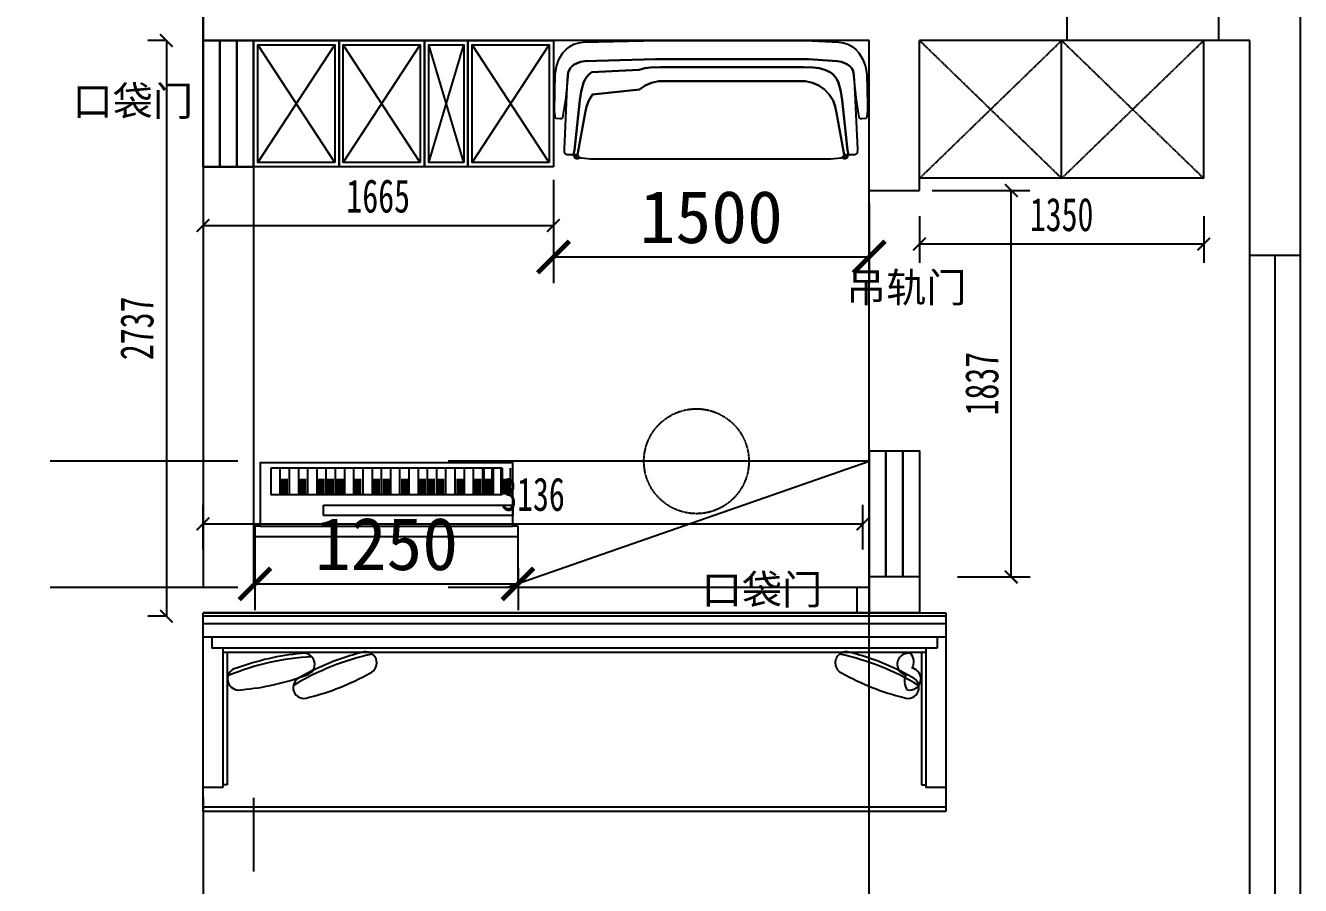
# Model space of a CAD drawing. Header units: millimetres. Extents: x -33522418 to 16198808, y -126322335 to -58690945.
# Drawn here: x -15919056 to -15912997, y -63978945 to -63974857 of the extents above; entities that cross this region are included whole.
import ezdxf

# ---------------------------------------------------------------- set-up
doc = ezdxf.new("R2010")
doc.units = ezdxf.units.MM
doc.header["$LTSCALE"] = 10
doc.header["$PDMODE"] = 3
doc.linetypes.add('DASH', pattern=[0.35, 0.25, -0.1])
doc.linetypes.add('HIDDEN', pattern=[0.375, 0.25, -0.125])
doc.layers.add('FF-FURN', color=51, linetype='Continuous')
doc.layers.add('LAYER4', color=7, linetype='Continuous')
doc.layers.add('家具', color=11, linetype='Continuous', lineweight=13)
doc.styles.add('宋体_T3', font='SimSun.ttf', dxfattribs={"width": 0.7})
doc.styles.add('样式 1', font='SimSun.ttf')
doc.styles.add('黑体', font='simhei.ttf')
doc.dimstyles.new('70', dxfattribs={"dimscale": 100, "dimtxt": 2.5, "dimasz": 1.5, "dimexe": 1.25, "dimexo": 0.625, "dimtad": 1, "dimdec": 0, "dimdsep": 46, "dimtxsty": '黑体', "dimblk": 'ARCHTICK', "dimcen": 2.5, "dimclrd": 3, "dimclre": 3, "dimclrt": 3, "dimadec": 0, "dimazin": 0, "dimtfac": 1, "dimtdec": 0, "dimtmove": 2, "dimatfit": 3, "dimldrblk": 'ARCHTICK', "dimfxl": 1, "dimlwd": -1, "dimarcsym": 0})
doc.dimstyles.new('_TCH_ARCH&&60', dxfattribs={"dimtxt": 158.607595, "dimasz": 60, "dimexe": 90, "dimexo": 180, "dimgap": 60, "dimtad": 1, "dimdec": 0, "dimzin": 0, "dimdsep": 46, "dimtxsty": '宋体_T3', "dimblk": 'ARCHTICK', "dimcen": 0.09, "dimclrd": 2, "dimclre": 2, "dimclrt": 2, "dimazin": 2, "dimtfac": 1, "dimtdec": 0, "dimtix": 1, "dimtmove": 2, "dimatfit": 3, "dimfxl": 60, "dimtolj": 1, "dimtzin": 0, "dimarcsym": 0})

# ---------------------------------------------------------------- blocks, each defined once
blk = doc.blocks.new('_ArchTick')
at = {"color": 0, "linetype": 'ByBlock', "const_width": 0.15}
blk.add_lwpolyline([(-0.5, -0.5), (0.5, 0.5)], dxfattribs=at)
blk = doc.blocks.new('*D776')
at = {"color": 3, "lineweight": -2, "transparency": 16777216}
for p, q in [((-15917965.3, -63977436.5), (-15917965.3, -63977636.5)), ((-15916715.3, -63977436.5), (-15916715.3, -63977636.5))]:
    blk.add_line(p, q, dxfattribs=at)
at = {"color": 3, "transparency": 16777216}
blk.add_line((-15917965.3, -63977511.5), (-15916715.3, -63977511.5), dxfattribs=at)
at = {"layer": 'Defpoints', "color": 0, "transparency": 16777216}
for p in [(-15917965.3, -63977374), (-15916715.3, -63977374), (-15916715.3, -63977511.5)]:
    blk.add_point(p, dxfattribs=at)
at = {"color": 3, "transparency": 16777216, "xscale": 150, "yscale": 150, "zscale": 150, "rotation": 180}
blk.add_blockref('_ArchTick', (-15917965.3, -63977511.5), dxfattribs=at)
at = {"color": 3, "transparency": 16777216, "xscale": 150, "yscale": 150, "zscale": 150}
blk.add_blockref('_ArchTick', (-15916715.3, -63977511.5), dxfattribs=at)
at = {"color": 3, "transparency": 16777216, "insert": (-15917340.3, -63977322.6), "char_height": 250, "attachment_point": 5, "style": '黑体'}
blk.add_mtext('1250', dxfattribs=at)
blk = doc.blocks.new('*D777')
at = {"color": 3, "lineweight": -2, "transparency": 16777216}
for p, q in [((-15916547.1, -63975590.7), (-15916547.1, -63976082)), ((-15915047.1, -63975703.4), (-15915047.1, -63976082))]:
    blk.add_line(p, q, dxfattribs=at)
at = {"color": 3, "transparency": 16777216}
blk.add_line((-15916547.1, -63975957), (-15915047.1, -63975957), dxfattribs=at)
at = {"layer": 'Defpoints', "color": 0, "transparency": 16777216}
for p in [(-15916547.1, -63975528.2), (-15915047.1, -63975640.9), (-15915047.1, -63975957)]:
    blk.add_point(p, dxfattribs=at)
at = {"color": 3, "transparency": 16777216, "xscale": 150, "yscale": 150, "zscale": 150, "rotation": 180}
blk.add_blockref('_ArchTick', (-15916547.1, -63975957), dxfattribs=at)
at = {"color": 3, "transparency": 16777216, "xscale": 150, "yscale": 150, "zscale": 150}
blk.add_blockref('_ArchTick', (-15915047.1, -63975957), dxfattribs=at)
at = {"color": 3, "transparency": 16777216, "insert": (-15915797.1, -63975768.1), "char_height": 250, "attachment_point": 5, "style": '黑体'}
blk.add_mtext('1500', dxfattribs=at)
blk = doc.blocks.new('*D786')
at = {"layer": 'Defpoints', "color": 0, "linetype": 'DASH', "transparency": 16777216}
for p in [(-15918212.1, -63975528.2), (-15916547.1, -63975528.2), (-15916547.1, -63975807.4)]:
    blk.add_point(p, dxfattribs=at)
at = {"layer": 'LAYER4', "color": 2, "linetype": 'DASH', "lineweight": -2, "transparency": 16777216}
for p, q in [((-15918212.1, -63975708.2), (-15918212.1, -63975897.4)), ((-15916547.1, -63975708.2), (-15916547.1, -63975897.4)), ((-15918212.1, -63975807.4), (-15916547.1, -63975807.4))]:
    blk.add_line(p, q, dxfattribs=at)
at = {"layer": 'LAYER4', "color": 2, "linetype": 'DASH', "lineweight": -2, "transparency": 16777216, "xscale": 60, "yscale": 60, "zscale": 60, "rotation": 180}
blk.add_blockref('_ArchTick', (-15918212.1, -63975807.4), dxfattribs=at)
at = {"layer": 'LAYER4', "color": 2, "linetype": 'DASH', "lineweight": -2, "transparency": 16777216, "xscale": 60, "yscale": 60, "zscale": 60}
blk.add_blockref('_ArchTick', (-15916547.1, -63975807.4), dxfattribs=at)
at = {"layer": 'LAYER4', "color": 2, "linetype": 'DASH', "lineweight": -2, "transparency": 16777216, "insert": (-15917379.6, -63975668.1), "char_height": 158.61, "attachment_point": 5, "style": '宋体_T3'}
blk.add_mtext('\\A1;1665', dxfattribs=at)
blk = doc.blocks.new('*D787')
at = {"layer": 'Defpoints', "color": 0, "linetype": 'DASH', "transparency": 16777216}
for p in [(-15914807.1, -63975583.2), (-15913457.1, -63975583.2), (-15913457.1, -63975895.4)]:
    blk.add_point(p, dxfattribs=at)
at = {"layer": 'LAYER4', "color": 2, "linetype": 'DASH', "lineweight": -2, "transparency": 16777216}
for p, q in [((-15914807.1, -63975763.2), (-15914807.1, -63975985.4)), ((-15913457.1, -63975763.2), (-15913457.1, -63975985.4)), ((-15914807.1, -63975895.4), (-15913457.1, -63975895.4))]:
    blk.add_line(p, q, dxfattribs=at)
at = {"layer": 'LAYER4', "color": 2, "linetype": 'DASH', "lineweight": -2, "transparency": 16777216, "xscale": 60, "yscale": 60, "zscale": 60, "rotation": 180}
blk.add_blockref('_ArchTick', (-15914807.1, -63975895.4), dxfattribs=at)
at = {"layer": 'LAYER4', "color": 2, "linetype": 'DASH', "lineweight": -2, "transparency": 16777216, "xscale": 60, "yscale": 60, "zscale": 60}
blk.add_blockref('_ArchTick', (-15913457.1, -63975895.4), dxfattribs=at)
at = {"layer": 'LAYER4', "color": 2, "linetype": 'DASH', "lineweight": -2, "transparency": 16777216, "insert": (-15914132.1, -63975756.1), "char_height": 158.61, "attachment_point": 5, "style": '宋体_T3'}
blk.add_mtext('\\A1;1350', dxfattribs=at)
blk = doc.blocks.new('*D792')
at = {"layer": 'Defpoints', "color": 0, "linetype": 'DASH', "transparency": 16777216}
for p in [(-15918212.1, -63974928.2), (-15918386.2, -63977665.2), (-15918212.1, -63977665.2)]:
    blk.add_point(p, dxfattribs=at)
at = {"layer": 'LAYER4', "color": 2, "linetype": 'DASH', "lineweight": -2, "transparency": 16777216}
for p, q in [((-15918392.1, -63974928.2), (-15918476.2, -63974928.2)), ((-15918386.2, -63974928.2), (-15918386.2, -63977665.2)), ((-15918392.1, -63977665.2), (-15918476.2, -63977665.2))]:
    blk.add_line(p, q, dxfattribs=at)
at = {"layer": 'LAYER4', "color": 2, "linetype": 'DASH', "lineweight": -2, "transparency": 16777216, "xscale": 60, "yscale": 60, "zscale": 60}
for p, rotation in [((-15918386.2, -63974928.2), 90), ((-15918386.2, -63977665.2), 270)]:
    blk.add_blockref('_ArchTick', p, dxfattribs=dict(at, rotation=rotation))
at = {"layer": 'LAYER4', "color": 2, "linetype": 'DASH', "lineweight": -2, "transparency": 16777216, "insert": (-15918525.5, -63976296.7), "char_height": 158.61, "attachment_point": 5, "rotation": 90, "style": '宋体_T3'}
blk.add_mtext('\\A1;2737', dxfattribs=at)
blk = doc.blocks.new('*D793')
at = {"layer": 'Defpoints', "color": 0, "linetype": 'DASH', "transparency": 16777216}
for p in [(-15915076.1, -63977225.5), (-15918212.1, -63977528.2), (-15915076.1, -63977528.2)]:
    blk.add_point(p, dxfattribs=at)
at = {"layer": 'LAYER4', "color": 2, "linetype": 'DASH', "lineweight": -2, "transparency": 16777216}
for p, q in [((-15918212.1, -63977348.2), (-15918212.1, -63977135.5)), ((-15915076.1, -63977348.2), (-15915076.1, -63977135.5)), ((-15918212.1, -63977225.5), (-15915076.1, -63977225.5))]:
    blk.add_line(p, q, dxfattribs=at)
at = {"layer": 'LAYER4', "color": 2, "linetype": 'DASH', "lineweight": -2, "transparency": 16777216, "xscale": 60, "yscale": 60, "zscale": 60, "rotation": 180}
blk.add_blockref('_ArchTick', (-15918212.1, -63977225.5), dxfattribs=at)
at = {"layer": 'LAYER4', "color": 2, "linetype": 'DASH', "lineweight": -2, "transparency": 16777216, "xscale": 60, "yscale": 60, "zscale": 60}
blk.add_blockref('_ArchTick', (-15915076.1, -63977225.5), dxfattribs=at)
at = {"layer": 'LAYER4', "color": 2, "linetype": 'DASH', "lineweight": -2, "transparency": 16777216, "insert": (-15916644.1, -63977086.2), "char_height": 158.61, "attachment_point": 5, "style": '宋体_T3'}
blk.add_mtext('\\A1;3136', dxfattribs=at)
blk = doc.blocks.new('*D794')
at = {"layer": 'Defpoints', "color": 0, "linetype": 'DASH', "transparency": 16777216}
for p in [(-15914927.1, -63975640.9), (-15914371.5, -63975640.9), (-15914807.1, -63977478.2)]:
    blk.add_point(p, dxfattribs=at)
at = {"layer": 'LAYER4', "color": 2, "linetype": 'DASH', "lineweight": -2, "transparency": 16777216}
for p, q in [((-15914747.1, -63975640.9), (-15914281.5, -63975640.9)), ((-15914371.5, -63977478.2), (-15914371.5, -63975640.9)), ((-15914627.1, -63977478.2), (-15914281.5, -63977478.2))]:
    blk.add_line(p, q, dxfattribs=at)
at = {"layer": 'LAYER4', "color": 2, "linetype": 'DASH', "lineweight": -2, "transparency": 16777216, "xscale": 60, "yscale": 60, "zscale": 60}
for p, rotation in [((-15914371.5, -63975640.9), 90), ((-15914371.5, -63977478.2), 270)]:
    blk.add_blockref('_ArchTick', p, dxfattribs=dict(at, rotation=rotation))
at = {"layer": 'LAYER4', "color": 2, "linetype": 'DASH', "lineweight": -2, "transparency": 16777216, "insert": (-15914510.8, -63976559.6), "char_height": 158.61, "attachment_point": 5, "rotation": 90, "style": '宋体_T3'}
blk.add_mtext('\\A1;1837', dxfattribs=at)

msp = doc.modelspace()

# ---------------------------------------------------------------- linework, layer by layer
at = {"color": 4, "ltscale": 3}
for p, q in [((-15918212.1, -63977648.2), (-15914682.3, -63977648.2)), ((-15918212.1, -63977764.5), (-15918212.1, -63977648.2)), ((-15914682.3, -63977648.2), (-15914682.3, -63977764.5)), ((-15918212.1, -63978478.5), (-15918212.1, -63977764.5)), ((-15914682.3, -63977764.5), (-15918212.1, -63977764.5)), ((-15914682.3, -63977764.5), (-15914682.3, -63978478.5)), ((-15918212.1, -63978593.2), (-15918212.1, -63978478.5)), ((-15914682.3, -63978478.5), (-15914682.3, -63978593.2)), ((-15914682.3, -63978593.2), (-15918212.1, -63978593.2))]:
    msp.add_line(p, q, dxfattribs=at)
at = {"color": 250, "ltscale": 3}
for p, q in [((-15914682.3, -63977665.2), (-15918212.1, -63977665.2)), ((-15914682.3, -63977700.4), (-15918212.1, -63977700.4)), ((-15918170.1, -63977764.5), (-15918170.1, -63977817)), ((-15914724.3, -63977764.5), (-15914724.3, -63977817)), ((-15914724.3, -63977817), (-15918170.1, -63977817)), ((-15918117.6, -63977817), (-15918117.6, -63978478.5)), ((-15914776.8, -63977817), (-15914776.8, -63978478.5)), ((-15914776.8, -63977838), (-15918117.6, -63977838)), ((-15918096.6, -63977838), (-15918096.6, -63978466.5)), ((-15914797.8, -63977838), (-15914797.8, -63978466.5)), ((-15918117.6, -63978478.5), (-15918212.1, -63978478.5)), ((-15918096.6, -63978466.5), (-15918117.6, -63978466.5)), ((-15914797.8, -63978466.5), (-15914776.8, -63978466.5)), ((-15914682.3, -63978478.5), (-15914776.8, -63978478.5)), ((-15914682.3, -63978572.2), (-15918212.1, -63978572.2))]:
    msp.add_line(p, q, dxfattribs=at)
for centre, radius, start, end in [((-15917634.1, -63979042.5), 1186.5, 92.95552, 112.63374), ((-15917638.3, -63979024), 1186.5, 95.16648, 110.42278), ((-15917162.2, -63979006.3), 1186.5, 101.89048, 121.5687), ((-15917169.2, -63978988.7), 1186.5, 104.10144, 119.35774), ((-15917733.5, -63977893.5), 52.5, 282.79463, 102.79463), ((-15917438.9, -63977886.7), 52.5, 291.72959, 111.72959), ((-15915155.4, -63977886.7), 52.5, 68.27041, 248.27041), ((-15915432.1, -63979006.3), 1186.5, 58.4313, 78.10952), ((-15915425.1, -63978988.7), 1186.5, 60.64226, 75.89856), ((-15914860.8, -63977893.5), 52.5, 77.20537, 257.20537), ((-15914898.6, -63977882.7), 63.8, 332.53418, 39.21657), ((-15918043.2, -63977963.3), 52.5, 102.79463, 282.79463), ((-15918135.9, -63976832.8), 1186.5, 275.16648, 290.42278), ((-15918001.1, -63976901.4), 1186.5, 284.10144, 299.35774), ((-15914593.2, -63976901.4), 1186.5, 240.64226, 255.89856), ((-15914815.8, -63977974.1), 63.8, 152.53418, 219.21657), ((-15914853.6, -63977963.3), 52.5, 257.20537, 77.20537), ((-15917731.5, -63978003.4), 52.5, 111.72959, 291.72959), ((-15914862.8, -63978003.4), 52.5, 248.27041, 68.27041)]:
    msp.add_arc(centre, radius, start, end, dxfattribs=at)
at = {"layer": 'FF-FURN', "color": 8}
for p, q in [((-15916790.3, -63976961.5), (-15917890.3, -63976961.5)), ((-15917890.3, -63976961.5), (-15917890.3, -63977086.5)), ((-15917846.6, -63976961.5), (-15917846.6, -63977086.5)), ((-15917802.8, -63976961.5), (-15917802.8, -63977086.5)), ((-15917759.1, -63976961.5), (-15917759.1, -63977086.5)), ((-15917715.3, -63976961.5), (-15917715.3, -63977086.5)), ((-15917671.6, -63976961.5), (-15917671.6, -63977086.5)), ((-15917627.8, -63976961.5), (-15917627.8, -63977086.5)), ((-15917584.1, -63976961.5), (-15917584.1, -63977086.5)), ((-15917540.3, -63976961.5), (-15917540.3, -63977086.5)), ((-15917496.6, -63976961.5), (-15917496.6, -63977086.5)), ((-15917452.8, -63976961.5), (-15917452.8, -63977086.5)), ((-15917409.1, -63976961.5), (-15917409.1, -63977086.5)), ((-15917365.3, -63976961.5), (-15917365.3, -63977086.5)), ((-15917321.6, -63976961.5), (-15917321.6, -63977086.5)), ((-15917277.8, -63976961.5), (-15917277.8, -63977086.5)), ((-15917234.1, -63976961.5), (-15917234.1, -63977086.5)), ((-15917190.3, -63976961.5), (-15917190.3, -63977086.5)), ((-15917146.6, -63976961.5), (-15917146.6, -63977086.5)), ((-15917102.8, -63976961.5), (-15917102.8, -63977086.5)), ((-15917059.1, -63976961.5), (-15917059.1, -63977086.5)), ((-15917015.3, -63976961.5), (-15917015.3, -63977086.5)), ((-15916971.6, -63976961.5), (-15916971.6, -63977086.5)), ((-15916927.8, -63976961.5), (-15916927.8, -63977086.5)), ((-15916884.1, -63976961.5), (-15916884.1, -63977086.5)), ((-15916877.8, -63976961.5), (-15916877.8, -63977086.5)), ((-15916840.3, -63976961.5), (-15916840.3, -63977086.5)), ((-15916834.1, -63976961.5), (-15916834.1, -63977086.5)), ((-15916796.6, -63976961.5), (-15916796.6, -63977086.5)), ((-15916790.3, -63976961.5), (-15916790.3, -63977086.5)), ((-15916752.8, -63976961.5), (-15916752.8, -63977086.5)), ((-15917890.3, -63977086.5), (-15916790.3, -63977086.5)), ((-15917640.3, -63977136.5), (-15916740.3, -63977136.5)), ((-15917640.3, -63977186.5), (-15917640.3, -63977136.5)), ((-15916740.3, -63977136.5), (-15916740.3, -63977186.5)), ((-15916740.3, -63977186.5), (-15917640.3, -63977186.5))]:
    msp.add_line(p, q, dxfattribs=at)
at = {"layer": 'FF-FURN'}
for p, q in [((-15917940.3, -63977236.5), (-15916740.3, -63977236.5)), ((-15917965.3, -63977286.5), (-15916715.3, -63977286.5))]:
    msp.add_line(p, q, dxfattribs=at)
for points in [[(-15915108.7, -63975199.1), (-15915108.7, -63975199.1), (-15915120.8, -63975079.7), (-15915120.8, -63975079.7), (-15915125, -63975068.5), (-15915131.3, -63975058.2), (-15915139.3, -63975049.3), (-15915148.9, -63975042.1), (-15915159.6, -63975036.7), (-15915159.6, -63975036.7), (-15915178.8, -63975029.8), (-15915198.8, -63975026.2), (-15915198.8, -63975026.2), (-15915334.5, -63975017.4), (-15916062.5, -63975017.4), (-15916062.5, -63975017.4), (-15916398.2, -63975026.2), (-15916398.2, -63975026.2), (-15916418.3, -63975029.8), (-15916437.4, -63975036.7), (-15916437.4, -63975036.7), (-15916448.2, -63975042.1), (-15916457.7, -63975049.3), (-15916465.8, -63975058.2), (-15916472, -63975068.5), (-15916476.2, -63975079.7), (-15916476.2, -63975079.7), (-15916488.3, -63975199.1), (-15916488.3, -63975199.1), (-15916503.6, -63975293.4), (-15916503.6, -63975293.4), (-15916504.6, -63975295.6), (-15916506, -63975297.7), (-15916506, -63975297.7), (-15916506.7, -63975298.4), (-15916507.5, -63975299), (-15916508.4, -63975299.4), (-15916509.3, -63975299.7), (-15916510.3, -63975299.9), (-15916510.3, -63975299.9), (-15916515.6, -63975300), (-15916515.6, -63975300), (-15916532.7, -63975298.4), (-15916532.7, -63975298.4), (-15916533.8, -63975298.1), (-15916534.9, -63975297.6), (-15916535.8, -63975296.9), (-15916536.6, -63975296.1), (-15916536.6, -63975296.1), (-15916537.8, -63975294.1), (-15916538.6, -63975292), (-15916539.1, -63975289.7), (-15916539.1, -63975289.7), (-15916542.3, -63975262.1), (-15916542.3, -63975262.1), (-15916539, -63975087.9), (-15916539, -63975087.9), (-15916533.2, -63975052.1), (-15916520.6, -63975018.2), (-15916501.6, -63974987.4), (-15916501.6, -63974987.4), (-15916487.1, -63974970.2), (-15916469.5, -63974956.1), (-15916449.7, -63974945.5), (-15916428.1, -63974938.9), (-15916405.7, -63974936.5), (-15916405.7, -63974936.5), (-15916047.1, -63974928.2), (-15915349.9, -63974928.2), (-15915349.9, -63974928.2), (-15915191.3, -63974936.5), (-15915191.3, -63974936.5), (-15915168.9, -63974938.9), (-15915147.4, -63974945.5), (-15915127.5, -63974956.1), (-15915110, -63974970.2), (-15915095.4, -63974987.4), (-15915095.4, -63974987.4), (-15915076.5, -63975018.2), (-15915063.9, -63975052.1), (-15915058.1, -63975087.9), (-15915058.1, -63975087.9), (-15915054.6, -63975234.6), (-15915054.6, -63975234.6), (-15915054.8, -63975262.1), (-15915054.8, -63975262.1), (-15915058, -63975289.7), (-15915058, -63975289.7), (-15915058.4, -63975292), (-15915059.3, -63975294.1), (-15915060.5, -63975296.1), (-15915060.5, -63975296.1), (-15915061.3, -63975296.9), (-15915062.2, -63975297.6), (-15915063.2, -63975298.1), (-15915064.4, -63975298.4), (-15915064.4, -63975298.4), (-15915081.4, -63975300), (-15915081.4, -63975300), (-15915086.7, -63975299.9), (-15915086.7, -63975299.9), (-15915087.7, -63975299.7), (-15915088.7, -63975299.4), (-15915089.6, -63975299), (-15915090.4, -63975298.4), (-15915091.1, -63975297.7), (-15915091.1, -63975297.7), (-15915092.5, -63975295.6), (-15915093.5, -63975293.4), (-15915093.5, -63975293.4), (-15915108.7, -63975199.1)], [(-15916432, -63975471.7), (-15916460.2, -63975471.7), (-15916460.2, -63975471.7), (-15916460.2, -63975471.7), (-15916458.2, -63975471.5), (-15916456.4, -63975470.9), (-15916454.7, -63975470), (-15916453.2, -63975468.8), (-15916451.9, -63975467.3), (-15916450.9, -63975465.6), (-15916450.3, -63975463.8), (-15916450.3, -63975463.8), (-15916450.3, -63975463.8), (-15916448.5, -63975457), (-15916447.6, -63975450), (-15916434.6, -63975331), (-15916421.7, -63975212), (-15916421.7, -63975212), (-15916415.9, -63975170.1), (-15916404.3, -63975129.4), (-15916404.3, -63975129.4), (-15916397.6, -63975114.4), (-15916388.5, -63975100.8), (-15916377.4, -63975088.8), (-15916364.4, -63975078.8), (-15916364.4, -63975078.8), (-15916139.2, -63975067.4), (-15916112.6, -63975059.9), (-15916085.1, -63975056.5), (-15916085.1, -63975056.5), (-15916037.8, -63975054.4), (-15916037.8, -63975054.4), (-15916036.5, -63975054.4), (-15915360.6, -63975054.4), (-15915360.6, -63975054.4), (-15915359.3, -63975054.4), (-15915359.3, -63975054.4), (-15915312, -63975056.5), (-15915312, -63975056.5), (-15915284.5, -63975059.9), (-15915257.9, -63975067.4), (-15915232.7, -63975078.8), (-15915232.7, -63975078.8), (-15915219.7, -63975088.8), (-15915208.5, -63975100.8), (-15915199.5, -63975114.4), (-15915192.8, -63975129.4), (-15915192.8, -63975129.4), (-15915181.2, -63975170.1), (-15915175.4, -63975212), (-15915162.5, -63975331), (-15915149.5, -63975450), (-15915149.5, -63975450), (-15915149.5, -63975450), (-15915148.5, -63975457), (-15915146.8, -63975463.9), (-15915146.8, -63975463.9), (-15915146.8, -63975463.9), (-15915146.1, -63975465.7), (-15915145.2, -63975467.4), (-15915143.9, -63975468.8), (-15915142.4, -63975470), (-15915140.7, -63975470.9), (-15915138.8, -63975471.5), (-15915136.9, -63975471.7), (-15915165.1, -63975471.7), (-15915201.4, -63975271.7), (-15915201.4, -63975271.7), (-15915207.6, -63975241.7), (-15915217.8, -63975212.8), (-15915217.8, -63975212.8), (-15915236.1, -63975185.2), (-15915259.2, -63975161.5), (-15915286.3, -63975142.5), (-15915316.4, -63975128.8), (-15915348.6, -63975121), (-15916048.5, -63975121), (-15916048.5, -63975121), (-15916080.7, -63975128.8), (-15916110.8, -63975142.5), (-15916137.9, -63975161.5), (-15916361, -63975185.2), (-15916379.3, -63975212.8), (-15916379.3, -63975212.8), (-15916389.4, -63975241.7), (-15916395.7, -63975271.7), (-15916432, -63975471.7)], [(-15916432, -63975471.7), (-15916395.7, -63975271.7), (-15916395.7, -63975271.7), (-15916389.4, -63975241.7), (-15916379.3, -63975212.8), (-15916379.3, -63975212.8), (-15916361, -63975185.2), (-15916137.9, -63975161.5), (-15916110.8, -63975142.5), (-15916080.7, -63975128.8), (-15916048.5, -63975121), (-15915348.6, -63975121), (-15915348.6, -63975121), (-15915316.4, -63975128.8), (-15915286.3, -63975142.5), (-15915259.2, -63975161.5), (-15915236.1, -63975185.2), (-15915217.8, -63975212.8), (-15915217.8, -63975212.8), (-15915207.6, -63975241.7), (-15915201.4, -63975271.7), (-15915165.1, -63975471.7), (-15915165.1, -63975471.7), (-15915166.9, -63975476), (-15915169.6, -63975479.9), (-15915173, -63975483.2), (-15915176.9, -63975485.8), (-15915181.3, -63975487.6), (-15915181.3, -63975487.6), (-15915228.2, -63975492), (-15915228.2, -63975492), (-15915229.6, -63975492), (-15916367.5, -63975492), (-15916367.5, -63975492), (-15916368.8, -63975492), (-15916368.8, -63975492), (-15916415.8, -63975487.6), (-15916415.8, -63975487.6), (-15916420.2, -63975485.8), (-15916424.1, -63975483.2), (-15916427.5, -63975479.9), (-15916430.1, -63975476), (-15916432, -63975471.7)], [(-15916427.3, -63975480.1), (-15916424.9, -63975482.5), (-15916422.2, -63975484.6), (-15916422.2, -63975484.6), (-15916423.9, -63975486.7), (-15916426.1, -63975488.4), (-15916428.5, -63975489.7), (-15916431.1, -63975490.5), (-15916433.8, -63975490.8), (-15916433.8, -63975490.8), (-15916436.5, -63975490.5), (-15916439.1, -63975489.7), (-15916441.6, -63975488.4), (-15916443.7, -63975486.7), (-15916445.4, -63975484.5), (-15916446.7, -63975482.1), (-15916447.5, -63975479.5), (-15916447.8, -63975476.8), (-15916447.8, -63975476.8), (-15916447.5, -63975474.2), (-15916446.8, -63975471.7), (-15916440.5, -63975471.7), (-15916440.5, -63975471.7), (-15916440.5, -63975480.2), (-15916440.5, -63975480.2), (-15916440.2, -63975482.2), (-15916439.6, -63975484.1), (-15916438.7, -63975486), (-15916438.7, -63975486), (-15916438.2, -63975486.8), (-15916437.6, -63975487.4), (-15916436.8, -63975488), (-15916436, -63975488.4), (-15916435.1, -63975488.7), (-15916434.1, -63975488.8), (-15916434.1, -63975488.8), (-15916433.2, -63975488.7), (-15916432.2, -63975488.4), (-15916431.4, -63975487.9), (-15916430.6, -63975487.3), (-15916430, -63975486.6), (-15916430, -63975486.6), (-15916428.7, -63975484.6), (-15916427.8, -63975482.4), (-15916427.3, -63975480.1)], [(-15916440.5, -63975480.2), (-15916440.5, -63975471.7), (-15916432, -63975471.7), (-15916432, -63975471.7), (-15916430.8, -63975474.7), (-15916429.2, -63975477.5), (-15916427.3, -63975480.1), (-15916427.3, -63975480.1), (-15916427.8, -63975482.4), (-15916428.7, -63975484.6), (-15916430, -63975486.6), (-15916430, -63975486.6), (-15916430.6, -63975487.3), (-15916431.4, -63975487.9), (-15916432.2, -63975488.4), (-15916433.2, -63975488.7), (-15916434.1, -63975488.8), (-15916434.1, -63975488.8), (-15916435.1, -63975488.7), (-15916436, -63975488.4), (-15916436.8, -63975488), (-15916437.6, -63975487.4), (-15916438.2, -63975486.8), (-15916438.7, -63975486), (-15916438.7, -63975486), (-15916439.6, -63975484.1), (-15916440.2, -63975482.2), (-15916440.5, -63975480.2)], [(-15915156.6, -63975480.2), (-15915156.5, -63975475.8), (-15915156.5, -63975475.8), (-15915156.6, -63975471.7), (-15915150.3, -63975471.7), (-15915150.3, -63975471.7), (-15915149.6, -63975474.2), (-15915149.3, -63975476.8), (-15915149.3, -63975476.8), (-15915149.6, -63975479.5), (-15915150.4, -63975482.1), (-15915151.7, -63975484.5), (-15915153.4, -63975486.7), (-15915155.5, -63975488.4), (-15915157.9, -63975489.7), (-15915160.6, -63975490.5), (-15915163.3, -63975490.8), (-15915163.3, -63975490.8), (-15915166, -63975490.5), (-15915168.6, -63975489.7), (-15915171, -63975488.4), (-15915173.1, -63975486.7), (-15915174.9, -63975484.6), (-15915174.9, -63975484.6), (-15915172.2, -63975482.5), (-15915169.8, -63975480.1), (-15915169.8, -63975480.1), (-15915169.3, -63975482.4), (-15915168.4, -63975484.6), (-15915167.1, -63975486.6), (-15915167.1, -63975486.6), (-15915166.5, -63975487.3), (-15915165.7, -63975487.9), (-15915164.8, -63975488.4), (-15915163.9, -63975488.7), (-15915162.9, -63975488.8), (-15915162.9, -63975488.8), (-15915162, -63975488.7), (-15915161.1, -63975488.4), (-15915160.3, -63975488), (-15915159.5, -63975487.4), (-15915158.9, -63975486.8), (-15915158.4, -63975486), (-15915158.4, -63975486), (-15915157.5, -63975484.1), (-15915156.9, -63975482.2), (-15915156.6, -63975480.2)], [(-15915165.1, -63975471.7), (-15915156.6, -63975471.7), (-15915156.6, -63975471.7), (-15915156.5, -63975475.8), (-15915156.5, -63975475.8), (-15915156.6, -63975480.2), (-15915156.6, -63975480.2), (-15915156.9, -63975482.2), (-15915157.5, -63975484.1), (-15915158.4, -63975486), (-15915158.4, -63975486), (-15915158.9, -63975486.8), (-15915159.5, -63975487.4), (-15915160.3, -63975488), (-15915161.1, -63975488.4), (-15915162, -63975488.7), (-15915162.9, -63975488.8), (-15915162.9, -63975488.8), (-15915163.9, -63975488.7), (-15915164.8, -63975488.4), (-15915165.7, -63975487.9), (-15915166.5, -63975487.3), (-15915167.1, -63975486.6), (-15915167.1, -63975486.6), (-15915168.4, -63975484.6), (-15915169.3, -63975482.4), (-15915169.8, -63975480.1), (-15915169.8, -63975480.1), (-15915167.8, -63975477.5), (-15915166.3, -63975474.7), (-15915165.1, -63975471.7)], [(-15916715.3, -63977236.5), (-15916740.3, -63977236.5), (-15916740.3, -63976936.5), (-15917940.3, -63976936.5), (-15917940.3, -63977236.5), (-15917965.3, -63977236.5), (-15917965.3, -63977511.5), (-15916715.3, -63977511.5), (-15916715.3, -63977236.5)]]:
    msp.add_lwpolyline(points, dxfattribs=at)
at = {"layer": 'FF-FURN', "color": 8}
msp.add_lwpolyline([(-15916404.3, -63975129.4), (-15916404.3, -63975129.4), (-15916415.9, -63975170.1), (-15916421.7, -63975212), (-15916434.6, -63975331), (-15916447.6, -63975450), (-15916447.6, -63975450), (-15916448.5, -63975457), (-15916450.3, -63975463.8), (-15916450.3, -63975463.8), (-15916450.3, -63975463.8), (-15916450.9, -63975465.6), (-15916451.9, -63975467.3), (-15916453.2, -63975468.8), (-15916454.7, -63975470), (-15916456.4, -63975470.9), (-15916458.2, -63975471.5), (-15916460.2, -63975471.7), (-15916460.2, -63975471.7), (-15916480.8, -63975471.7), (-15916480.8, -63975471.7), (-15916483.5, -63975471.2), (-15916486.1, -63975470.2), (-15916488.5, -63975468.7), (-15916490.5, -63975466.9), (-15916492.2, -63975464.6), (-15916493.4, -63975462.1), (-15916494.1, -63975459.5), (-15916494.1, -63975459.5), (-15916494.9, -63975452.4), (-15916494.9, -63975445.3), (-15916494.9, -63975445.3), (-15916479.4, -63975115), (-15916479.4, -63975115), (-15916476.2, -63975079.7), (-15916476.2, -63975079.7), (-15916472, -63975068.5), (-15916465.8, -63975058.2), (-15916457.7, -63975049.3), (-15916448.2, -63975042.1), (-15916437.4, -63975036.7), (-15916437.4, -63975036.7), (-15916418.3, -63975029.8), (-15916398.2, -63975026.2), (-15916398.2, -63975026.2), (-15916062.5, -63975017.4), (-15915334.5, -63975017.4), (-15915334.5, -63975017.4), (-15915198.8, -63975026.2), (-15915198.8, -63975026.2), (-15915178.8, -63975029.8), (-15915159.6, -63975036.7), (-15915159.6, -63975036.7), (-15915148.9, -63975042.1), (-15915139.3, -63975049.3), (-15915131.3, -63975058.2), (-15915125, -63975068.5), (-15915120.8, -63975079.7), (-15915120.8, -63975079.7), (-15915117.7, -63975114.4), (-15915117.7, -63975114.4), (-15915102.2, -63975445.3), (-15915102.2, -63975445.3), (-15915102.1, -63975449.3), (-15915102.1, -63975449.3), (-15915103, -63975459.5), (-15915103, -63975459.5), (-15915103.7, -63975462.1), (-15915104.9, -63975464.6), (-15915106.6, -63975466.9), (-15915108.6, -63975468.7), (-15915111, -63975470.2), (-15915113.5, -63975471.2), (-15915116.3, -63975471.7), (-15915136.9, -63975471.7), (-15915136.9, -63975471.7), (-15915138.8, -63975471.5), (-15915140.7, -63975470.9), (-15915142.4, -63975470), (-15915143.9, -63975468.8), (-15915145.1, -63975467.4), (-15915146.1, -63975465.7), (-15915146.7, -63975463.9), (-15915146.8, -63975463.9), (-15915146.8, -63975463.9), (-15915148.5, -63975457), (-15915149.5, -63975450), (-15915162.5, -63975331), (-15915175.4, -63975212), (-15915175.4, -63975212), (-15915181.2, -63975170.1), (-15915192.8, -63975129.4), (-15915192.8, -63975129.4), (-15915199.5, -63975114.4), (-15915208.5, -63975100.8), (-15915219.7, -63975088.8), (-15915232.7, -63975078.8), (-15915232.7, -63975078.8), (-15915257.9, -63975067.4), (-15915284.5, -63975059.9), (-15915312, -63975056.5), (-15915312, -63975056.5), (-15915359.3, -63975054.4), (-15915359.3, -63975054.4), (-15915360.6, -63975054.4), (-15916036.5, -63975054.4), (-15916036.5, -63975054.4), (-15916037.8, -63975054.4), (-15916037.8, -63975054.4), (-15916085.1, -63975056.5), (-15916085.1, -63975056.5), (-15916112.6, -63975059.9), (-15916139.2, -63975067.4), (-15916364.4, -63975078.8), (-15916364.4, -63975078.8), (-15916377.4, -63975088.8), (-15916388.5, -63975100.8), (-15916397.6, -63975114.4), (-15916404.3, -63975129.4)], dxfattribs=at)
at = {"layer": 'FF-FURN', "color": 252, "const_width": 37.5}
for points in [[(-15917827.8, -63977086.5), (-15917827.8, -63977011.5)], [(-15917740.3, -63977086.5), (-15917740.3, -63977011.5)], [(-15917652.8, -63977086.5), (-15917652.8, -63977011.5)], [(-15917609.1, -63977086.5), (-15917609.1, -63977011.5)], [(-15917559.1, -63977086.5), (-15917559.1, -63977011.5)], [(-15917477.8, -63977086.5), (-15917477.8, -63977011.5)], [(-15917390.3, -63977086.5), (-15917390.3, -63977011.5)], [(-15917340.3, -63977086.5), (-15917340.3, -63977011.5)], [(-15917252.8, -63977086.5), (-15917252.8, -63977011.5)], [(-15917171.6, -63977086.5), (-15917171.6, -63977011.5)], [(-15917127.8, -63977086.5), (-15917127.8, -63977011.5)], [(-15917084.1, -63977086.5), (-15917084.1, -63977011.5)], [(-15916990.3, -63977086.5), (-15916990.3, -63977011.5)], [(-15916909.1, -63977086.5), (-15916909.1, -63977011.5)], [(-15916859.1, -63977086.5), (-15916859.1, -63977011.5)], [(-15916859.1, -63977086.5), (-15916859.1, -63977011.5)], [(-15916771.6, -63977086.5), (-15916771.6, -63977011.5)]]:
    msp.add_lwpolyline(points, dxfattribs=at)
at = {"layer": 'LAYER4', "lineweight": -2}
for p, q in [((-15914107.1, -63974128.2), (-15914107.1, -63974928.2)), ((-15918212.1, -63974708.2), (-15918212.1, -63974928.2)), ((-15913387.1, -63974708.2), (-15913387.1, -63974928.2)), ((-15912997.1, -63975948.2), (-15912997.1, -63974708.2)), ((-15918212.1, -63974928.2), (-15918212.1, -63975528.2)), ((-15917447.1, -63974928.2), (-15918212.1, -63974928.2)), ((-15917952.1, -63975508.2), (-15917585.8, -63974948.2)), ((-15917585.8, -63975508.2), (-15917952.1, -63974948.2)), ((-15917545.8, -63975508.2), (-15917179.6, -63974948.2)), ((-15917179.6, -63975508.2), (-15917545.8, -63974948.2)), ((-15915047.1, -63974928.2), (-15917447.1, -63974928.2)), ((-15917139.6, -63975508.2), (-15916973.3, -63974948.2)), ((-15916973.3, -63975508.2), (-15917139.6, -63974948.2)), ((-15916933.3, -63975508.2), (-15916567.1, -63974948.2)), ((-15916567.1, -63975508.2), (-15916933.3, -63974948.2)), ((-15915047.1, -63975640.9), (-15915047.1, -63974928.2)), ((-15915047.1, -63975528.2), (-15915047.1, -63974928.2)), ((-15914807.1, -63975640.9), (-15914807.1, -63974928.2)), ((-15914107.1, -63974928.2), (-15914807.1, -63974928.2)), ((-15913387.1, -63974928.2), (-15914107.1, -63974928.2)), ((-15913457.1, -63975583.2), (-15913457.1, -63974928.2)), ((-15913237.1, -63974928.2), (-15913387.1, -63974928.2)), ((-15913237.1, -63975948.2), (-15913237.1, -63974928.2)), ((-15918212.1, -63975528.2), (-15917992.1, -63975528.2)), ((-15915047.1, -63975640.9), (-15914807.1, -63975640.9)), ((-15913237.1, -63980598.2), (-15913237.1, -63975948.2)), ((-15913237.1, -63975948.2), (-15912997.1, -63975948.2)), ((-15913117.1, -63980598.2), (-15913117.1, -63975948.2)), ((-15912997.1, -63980598.2), (-15912997.1, -63975948.2)), ((-15915047.1, -63976878.2), (-15915047.1, -63977648.2)), ((-15915047.1, -63976878.2), (-15914807.1, -63976878.2)), ((-15914807.1, -63976878.2), (-15914807.1, -63977648.2)), ((-15914807.1, -63977648.2), (-15918212.1, -63977648.2))]:
    msp.add_line(p, q, dxfattribs=at)
at = {"layer": 'LAYER4', "color": 8, "linetype": 'DASH', "lineweight": -2}
for p, q in [((-15914132.1, -63975583.2), (-15914807.1, -63974928.2)), ((-15914807.1, -63975583.2), (-15914132.1, -63974928.2)), ((-15914132.1, -63975583.2), (-15914132.1, -63974928.2)), ((-15914132.1, -63974928.2), (-15913457.1, -63975583.2)), ((-15914132.1, -63975583.2), (-15913457.1, -63974928.2)), ((-15913457.1, -63975583.2), (-15914807.1, -63975583.2))]:
    msp.add_line(p, q, dxfattribs=at)
at = {"layer": 'LAYER4', "color": 8, "linetype": 'HIDDEN', "lineweight": -2, "ltscale": 800}
for p, q in [((-15918212.1, -63975528.2), (-15918212.1, -63979872.3)), ((-15917972.1, -63975528.2), (-15917972.1, -63978878.3)), ((-15915047.1, -63976928.2), (-15918938.8, -63976928.2)), ((-15916770.6, -63977528.2), (-15915047.1, -63976928.2)), ((-15915047.1, -63977528.2), (-15918938.8, -63977528.2))]:
    msp.add_line(p, q, dxfattribs=at)
at = {"layer": 'LAYER4', "color": 8, "linetype": 'DASH', "lineweight": -2}
for points in [[(-15923447.1, -63981548.2), (-15912997.1, -63981548.2), (-15912997.1, -63974708.2), (-15914107.1, -63974708.2), (-15914107.1, -63968123.2), (-15921342.1, -63968123.2), (-15921342.1, -63971723.2), (-15922547.1, -63971723.2), (-15922547.1, -63975953.2), (-15923967.1, -63975953.2), (-15923967.1, -63979758.2), (-15923447.1, -63979758.2), (-15923447.1, -63981548.2)], [(-15919312.1, -63971843.2), (-15919312.1, -63978438.2), (-15922163.1, -63978438.2), (-15922235.1, -63979728.2), (-15923207.1, -63979728.2), (-15923207.1, -63981308.2), (-15915047.1, -63981308.2), (-15915047.1, -63974928.2), (-15918172.1, -63974928.2), (-15918212.1, -63974928.2), (-15918212.1, -63971843.2), (-15919312.1, -63971843.2)]]:
    msp.add_lwpolyline(points, dxfattribs=at)
at = {"layer": 'LAYER4', "color": 114, "lineweight": -2, "true_color": 0x139b48}
for points in [[(-15918212.1, -63974928.2), (-15918132.1, -63974928.2), (-15918132.1, -63975528.2), (-15918212.1, -63975528.2)], [(-15918132.1, -63974928.2), (-15918052.1, -63974928.2), (-15918052.1, -63975528.2), (-15918132.1, -63975528.2)], [(-15918052.1, -63974928.2), (-15917972.1, -63974928.2), (-15917972.1, -63975528.2), (-15918052.1, -63975528.2)], [(-15915047.1, -63976878.2), (-15914967.1, -63976878.2), (-15914967.1, -63977478.2), (-15915047.1, -63977478.2)], [(-15914967.1, -63976878.2), (-15914887.1, -63976878.2), (-15914887.1, -63977478.2), (-15914967.1, -63977478.2)], [(-15914887.1, -63976878.2), (-15914807.1, -63976878.2), (-15914807.1, -63977478.2), (-15914887.1, -63977478.2)]]:
    msp.add_lwpolyline(points, close=True, dxfattribs=at)
at = {"layer": 'LAYER4', "lineweight": -2}
for points in [[(-15917972.1, -63974928.2), (-15918212.1, -63974928.2), (-15918212.1, -63975528.2), (-15917972.1, -63975528.2)], [(-15917565.8, -63975528.2), (-15917972.1, -63975528.2), (-15917972.1, -63974928.2), (-15917565.8, -63974928.2)], [(-15917585.8, -63975508.2), (-15917952.1, -63975508.2), (-15917952.1, -63974948.2), (-15917585.8, -63974948.2)], [(-15917159.6, -63975528.2), (-15917565.8, -63975528.2), (-15917565.8, -63974928.2), (-15917159.6, -63974928.2)], [(-15917179.6, -63975508.2), (-15917545.8, -63975508.2), (-15917545.8, -63974948.2), (-15917179.6, -63974948.2)], [(-15916953.3, -63975528.2), (-15917159.6, -63975528.2), (-15917159.6, -63974928.2), (-15916953.3, -63974928.2)], [(-15916973.3, -63975508.2), (-15917139.6, -63975508.2), (-15917139.6, -63974948.2), (-15916973.3, -63974948.2)], [(-15916547.1, -63975528.2), (-15916953.3, -63975528.2), (-15916953.3, -63974928.2), (-15916547.1, -63974928.2)], [(-15916567.1, -63975508.2), (-15916933.3, -63975508.2), (-15916933.3, -63974948.2), (-15916567.1, -63974948.2)], [(-15914807.1, -63977478.2), (-15915047.1, -63977478.2), (-15915047.1, -63976878.2), (-15914807.1, -63976878.2)], [(-15915047.1, -63977528.2), (-15915105.2, -63977528.2), (-15915105.2, -63977648.2), (-15915047.1, -63977648.2)]]:
    msp.add_lwpolyline(points, close=True, dxfattribs=at)
msp.add_lwpolyline([(-15913237.1, -63975703.2), (-15913237.1, -63975703.2), (-15913237.1, -63975583.2)], dxfattribs=at)
at = {"layer": 'LAYER4', "color": 8, "linetype": 'DASH', "lineweight": -2}
msp.add_circle((-15915867.6, -63976928.2), 249.3, dxfattribs=at)

# ---------------------------------------------------------------- texts
at = {"layer": '家具', "color": 0, "ltscale": 10, "char_height": 140, "width": 1163.774, "attachment_point": 1, "style": '样式 1'}
for s, insert in [('\\P口袋门', (-15918832.2, -63974912.5)), ('\\P吊轨门', (-15915156.7, -63975799)), ('\\P口袋门', (-15915842.5, -63977235))]:
    msp.add_mtext(s, dxfattribs=dict(at, insert=insert))

# ---------------------------------------------------------------- dimensions: what is measured, and where the dimension line sits
for base, p1, p2, picture, middle in [((-15915047.1, -63975957), (-15916547.1, -63975528.2), (-15915047.1, -63975640.9), '*D777', (-15915797.1, -63975768.1)), ((-15916715.3, -63977511.5), (-15917965.3, -63977374), (-15916715.3, -63977374), '*D776', (-15917340.3, -63977322.6))]:
    dim = msp.add_linear_dim(base=base, p1=p1, p2=p2, dimstyle='70', override={"dimfxl": 1.25})
    dim.commit()
    dim.dimension.update_dxf_attribs({"geometry": picture, "text_midpoint": middle})
at = {"layer": 'LAYER4', "color": 8, "linetype": 'DASH', "lineweight": -2}
for base, p1, p2, picture, middle in [((-15918386.2, -63977665.2), (-15918212.1, -63974928.2), (-15918212.1, -63977665.2), '*D792', (-15918525.5, -63976296.7)), ((-15914371.5, -63975640.9), (-15914807.1, -63977478.2), (-15914927.1, -63975640.9), '*D794', (-15914510.8, -63976559.6))]:
    dim = msp.add_linear_dim(base=base, p1=p1, p2=p2, angle=90, dimstyle='_TCH_ARCH&&60', dxfattribs=at)
    dim.commit()
    dim.dimension.update_dxf_attribs({"geometry": picture, "text_midpoint": middle})
for base, p1, p2, picture, middle in [((-15916547.1, -63975807.4), (-15918212.1, -63975528.2), (-15916547.1, -63975528.2), '*D786', (-15917379.6, -63975668.1)), ((-15913457.1, -63975895.4), (-15914807.1, -63975583.2), (-15913457.1, -63975583.2), '*D787', (-15914132.1, -63975756.1)), ((-15915076.1, -63977225.5), (-15918212.1, -63977528.2), (-15915076.1, -63977528.2), '*D793', (-15916644.1, -63977086.2))]:
    dim = msp.add_linear_dim(base=base, p1=p1, p2=p2, dimstyle='_TCH_ARCH&&60', dxfattribs=at)
    dim.commit()
    dim.dimension.update_dxf_attribs({"geometry": picture, "text_midpoint": middle})

doc.saveas('drawing.dxf')
